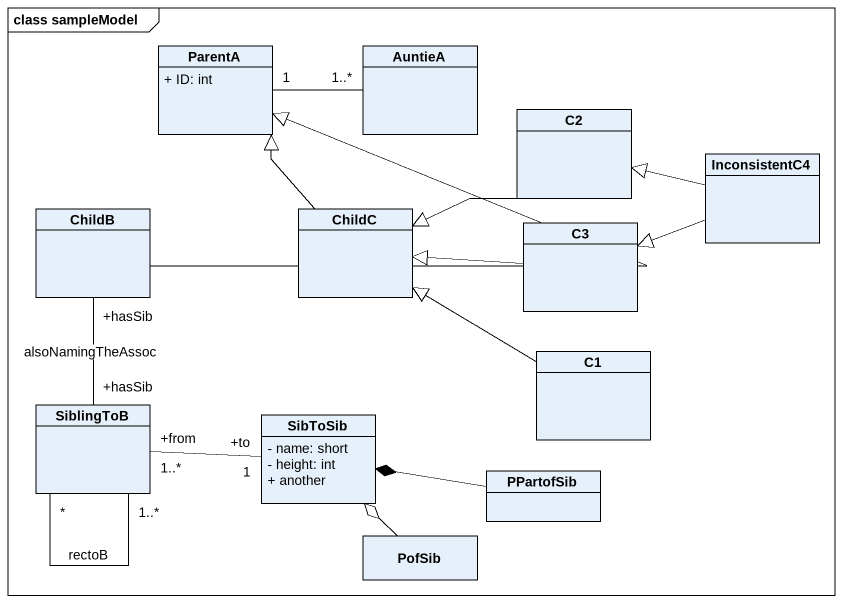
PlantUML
@startuml
mainframe class sampleModel
hide circle
hide empty members
skinparam classAttributeIconSize 0
class ParentA {
  + ID: int
}
class AuntieA
class C2
class InconsistentC4
class ChildB
class ChildC
class C3
class C1
class SiblingToB
class SibToSib {
  - name: short
  - height: int
  + another
}
class PPartofSib
class PofSib
AuntieA "1..*" -left- "1" ParentA
C2 -left-|> ChildC
InconsistentC4 -left-|> C2
InconsistentC4 -left-|> C3
ChildB -up-|> ParentA
ChildB "+hasSib" -- "+hasSib" SiblingToB : alsoNamingTheAssoc
ChildC -up-|> ParentA
C3 -left-|> ChildC
C1 -left-|> ChildC
SiblingToB "*" -- "1..*" SiblingToB : rectoB
SibToSib "+to\n1" -left- "+from\n1..*" SiblingToB
PPartofSib -left-* SibToSib
PofSib -up-o SibToSib
@enduml
